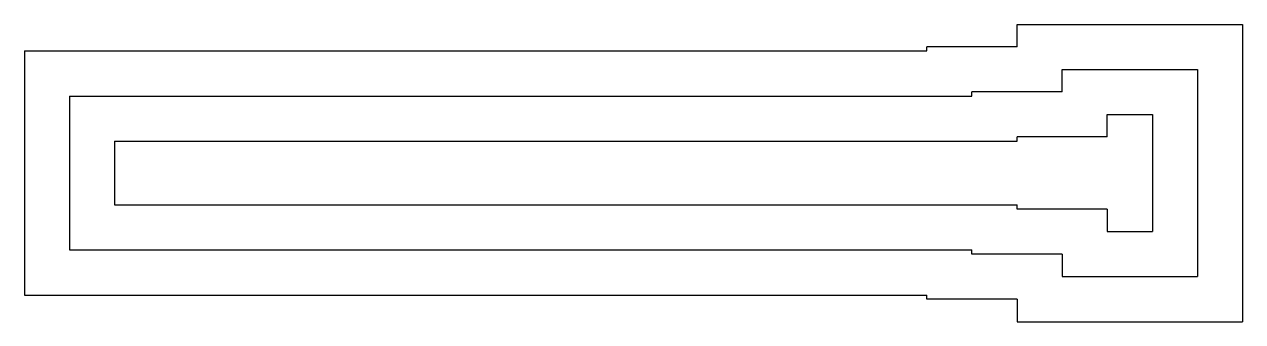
# Model space of a CAD drawing. Extents: x -0.0381 to 0.0476, y -0.0082 to 0.0127.
import ezdxf

# ---------------------------------------------------------------- set-up
doc = ezdxf.new("R2010")
doc.units = 0
doc.layers.add('MODELSKETCH_VISIBLE', color=7, linetype='CONTINUOUS')

msp = doc.modelspace()

# ---------------------------------------------------------------- linework, layer by layer
at = {"layer": 'MODELSKETCH_VISIBLE'}
for p, q in [((0.03175, 0.011138), (0.03175, 0.012725)), ((0.03175, 0.012725), (0.047625, 0.012725)), ((0.047625, 0.012725), (0.047625, -0.00823)), ((-0.0381, 0.010846), (0.0254, 0.010846)), ((-0.0381, 0.010846), (-0.0381, -0.00635)), ((0.03175, 0.011138), (0.0254, 0.011138)), ((0.0254, 0.010846), (0.0254, 0.011138)), ((0.034925, 0.007963), (0.034925, 0.00955)), ((0.034925, 0.00955), (0.04445, 0.00955)), ((0.04445, 0.00955), (0.04445, -0.005055)), ((0.034925, 0.007963), (0.028575, 0.007963)), ((0.028575, 0.007671), (0.028575, 0.007963)), ((-0.034925, 0.007671), (-0.034925, -0.003175)), ((-0.034925, 0.007671), (0.028575, 0.007671)), ((0.0381, 0.004788), (0.0381, 0.006375)), ((0.0381, 0.006375), (0.041275, 0.006375)), ((0.041275, 0.006375), (0.041275, -0.00188)), ((-0.03175, 0.004496), (-0.03175, 0)), ((-0.03175, 0.004496), (0.03175, 0.004496)), ((0.03175, 0.004496), (0.03175, 0.004788)), ((0.0381, 0.004788), (0.03175, 0.004788)), ((-0.03175, 0), (0.03175, 0)), ((0.03175, -0.000292), (0.03175, 0)), ((0.0381, -0.000292), (0.03175, -0.000292)), ((0.0381, -0.000292), (0.0381, -0.00188)), ((0.0381, -0.00188), (0.041275, -0.00188)), ((-0.034925, -0.003175), (0.028575, -0.003175)), ((0.028575, -0.003467), (0.028575, -0.003175)), ((0.034925, -0.003467), (0.028575, -0.003467)), ((0.034925, -0.003467), (0.034925, -0.005055)), ((0.034925, -0.005055), (0.04445, -0.005055)), ((-0.0381, -0.00635), (0.0254, -0.00635)), ((0.0254, -0.006642), (0.0254, -0.00635)), ((0.03175, -0.006642), (0.0254, -0.006642)), ((0.03175, -0.006642), (0.03175, -0.00823)), ((0.03175, -0.00823), (0.047625, -0.00823))]:
    msp.add_line(p, q, dxfattribs=at)

doc.saveas('drawing.dxf')
